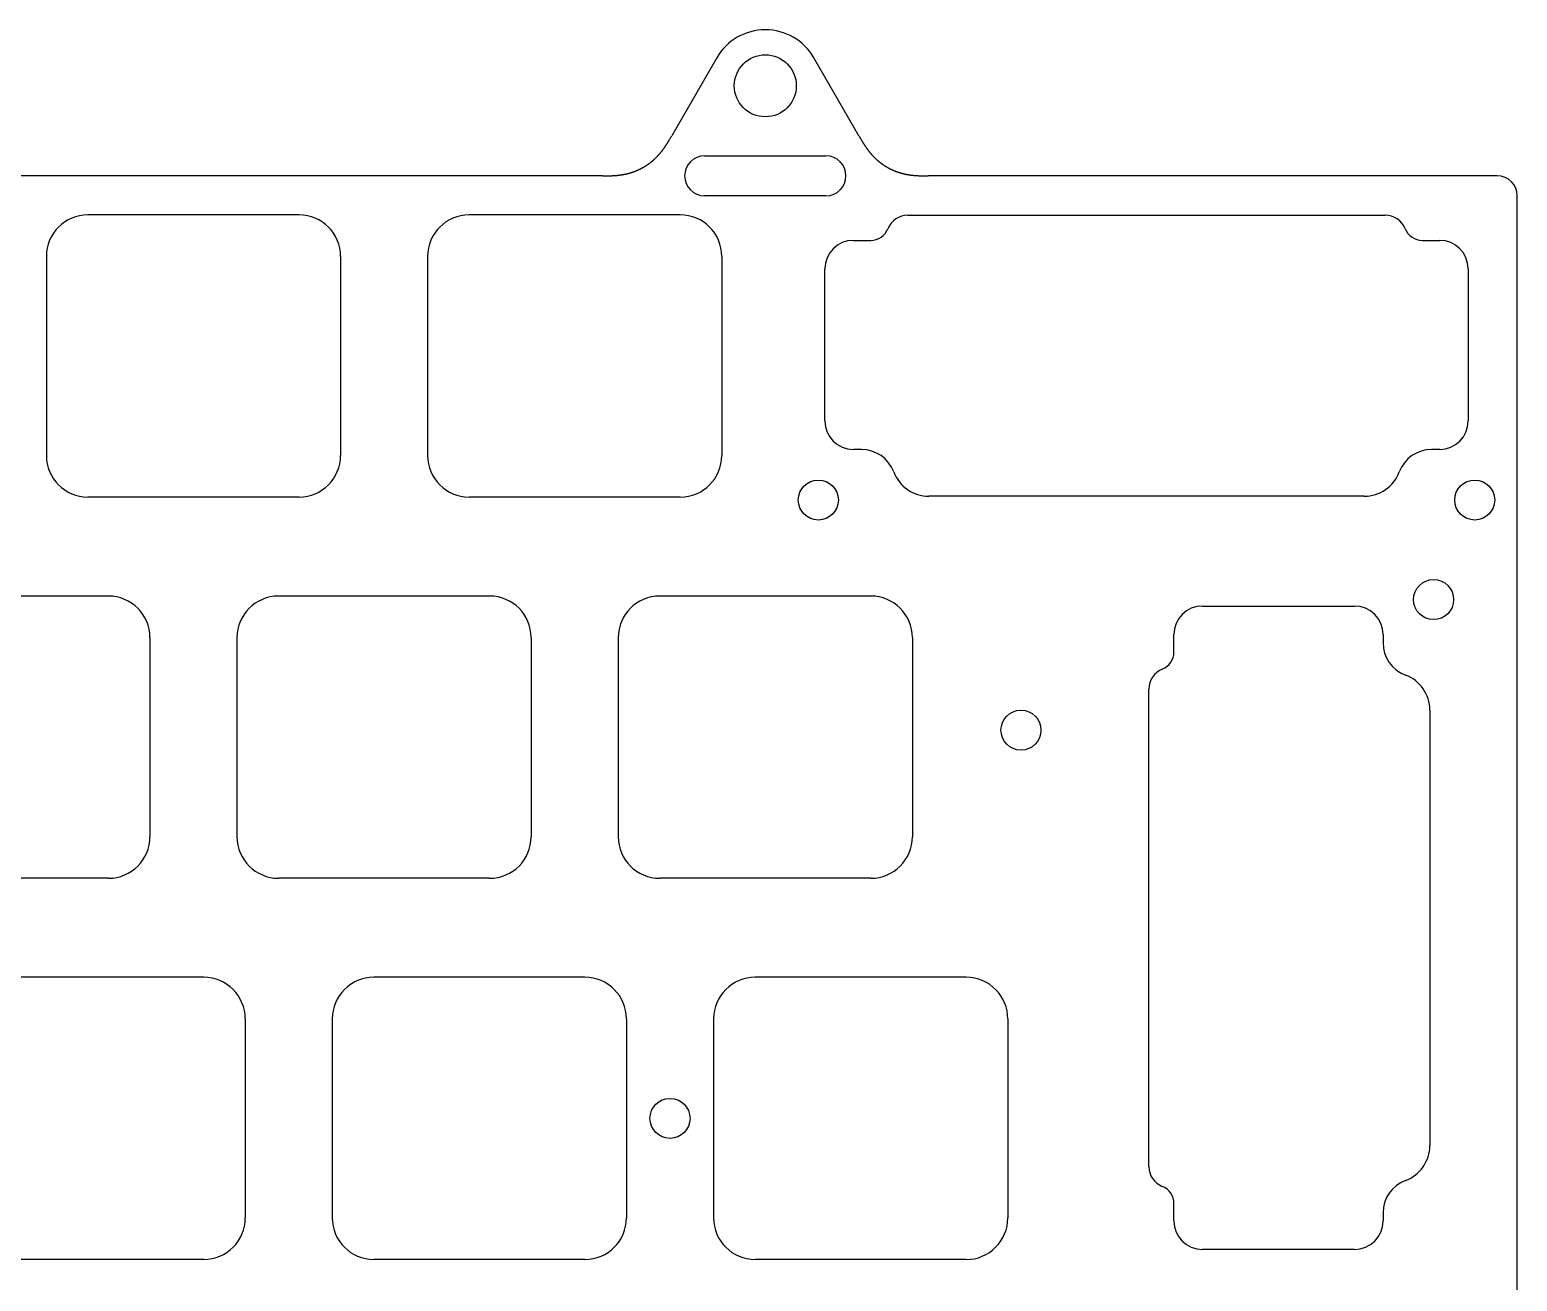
# Model space of a CAD drawing. Header units: millimetres. Extents: x -9 to 276, y -92 to 16.
# Drawn here: x 201.4 to 275.7, y -46.2 to 16.3 of the extents above; entities that cross this region are included whole.
import ezdxf

# ---------------------------------------------------------------- set-up
doc = ezdxf.new("R2010")
doc.units = ezdxf.units.MM
doc.layers.add('Edge.Cuts', color=53, linetype='CONTINUOUS', true_color=0xc8a339)

msp = doc.modelspace()

# ---------------------------------------------------------------- linework, layer by layer
at = {"layer": 'Edge.Cuts', "linetype": 'CONTINUOUS'}
for p, q in [((235.700129, 14.9), (233.448462, 11)), ((242.801537, 11), (240.549871, 14.9)), ((233.077594, 10.401541), (233.088331, 10.416891)), ((233.088331, 10.416891), (233.099103, 10.43243)), ((233.099103, 10.43243), (233.109918, 10.448169)), ((233.109918, 10.448169), (233.120779, 10.464116)), ((233.120779, 10.464116), (233.131694, 10.480284)), ((233.131694, 10.480284), (233.142671, 10.496683)), ((233.142671, 10.496683), (233.153715, 10.513327)), ((233.153715, 10.513327), (233.164838, 10.530232)), ((233.164838, 10.530232), (233.176048, 10.547414)), ((233.176048, 10.547414), (233.187357, 10.564892)), ((233.187357, 10.564892), (233.198777, 10.582688)), ((233.198777, 10.582688), (233.210323, 10.600826)), ((233.210323, 10.600826), (233.222011, 10.619335)), ((233.222011, 10.619335), (233.233861, 10.638248)), ((233.233861, 10.638248), (233.245896, 10.657604)), ((233.245896, 10.657604), (233.258142, 10.67745)), ((233.258142, 10.67745), (233.270632, 10.697841)), ((233.270632, 10.697841), (233.283406, 10.718846)), ((233.283406, 10.718846), (233.296514, 10.74055)), ((233.296514, 10.74055), (233.310019, 10.763064)), ((233.310019, 10.763064), (233.324006, 10.786532)), ((233.324006, 10.786532), (233.338586, 10.811149)), ((233.338586, 10.811149), (233.353924, 10.837196)), ((233.353924, 10.837196), (233.370266, 10.865098)), ((233.370266, 10.865098), (233.388018, 10.89556)), ((233.388018, 10.89556), (233.407962, 10.929928)), ((233.407962, 10.929928), (233.432009, 10.971507)), ((233.432009, 10.971507), (233.448462, 11)), ((242.801537, 11), (242.823643, 10.961725)), ((242.823643, 10.961725), (242.845962, 10.923156)), ((242.845962, 10.923156), (242.857212, 10.903769)), ((242.857212, 10.903769), (242.868527, 10.884317)), ((242.868527, 10.884317), (242.879911, 10.864802)), ((242.879911, 10.864802), (242.891369, 10.845228)), ((242.891369, 10.845228), (242.902904, 10.825597)), ((242.902904, 10.825597), (242.91452, 10.805913)), ((242.91452, 10.805913), (242.926221, 10.786177)), ((242.926221, 10.786177), (242.938012, 10.766393)), ((242.938012, 10.766393), (242.949895, 10.746563)), ((242.949895, 10.746563), (242.961876, 10.726691)), ((242.961876, 10.726691), (242.973958, 10.706778)), ((242.973958, 10.706778), (242.986144, 10.686828)), ((242.986144, 10.686828), (242.998439, 10.666844)), ((242.998439, 10.666844), (243.004629, 10.656839)), ((243.004629, 10.656839), (243.010848, 10.646828)), ((243.010848, 10.646828), (243.017096, 10.636808)), ((243.017096, 10.636808), (243.023373, 10.626782)), ((243.023373, 10.626782), (243.029681, 10.61675)), ((243.029681, 10.61675), (243.036019, 10.606711)), ((243.036019, 10.606711), (243.042389, 10.596666)), ((243.042389, 10.596666), (243.04879, 10.586616)), ((243.04879, 10.586616), (243.055223, 10.576561)), ((243.055223, 10.576561), (243.061689, 10.566501)), ((243.061689, 10.566501), (243.068189, 10.556436)), ((243.068189, 10.556436), (243.074722, 10.546367)), ((243.074722, 10.546367), (243.081289, 10.536295)), ((243.081289, 10.536295), (243.087891, 10.526219)), ((243.087891, 10.526219), (243.094528, 10.51614)), ((243.094528, 10.51614), (243.1012, 10.506058)), ((243.1012, 10.506058), (243.107909, 10.495974)), ((243.107909, 10.495974), (243.114654, 10.485888)), ((243.114654, 10.485888), (243.121437, 10.4758)), ((243.121437, 10.4758), (243.128257, 10.465711)), ((243.128257, 10.465711), (243.135115, 10.45562)), ((243.135115, 10.45562), (243.142012, 10.445529)), ((243.142012, 10.445529), (243.148948, 10.435438)), ((243.148948, 10.435438), (243.155924, 10.425347)), ((243.155924, 10.425347), (243.16294, 10.415256)), ((243.16294, 10.415256), (243.169996, 10.405166)), ((232.381676, 9.662476), (232.387888, 9.667278)), ((232.387888, 9.667278), (232.394088, 9.672096)), ((232.394088, 9.672096), (232.400276, 9.676931)), ((232.400276, 9.676931), (232.406453, 9.681782)), ((232.406453, 9.681782), (232.412619, 9.68665)), ((232.412619, 9.68665), (232.418774, 9.691534)), ((232.418774, 9.691534), (232.424916, 9.696434)), ((232.424916, 9.696434), (232.431048, 9.701351)), ((232.431048, 9.701351), (232.437168, 9.706285)), ((232.437168, 9.706285), (232.443276, 9.711235)), ((232.443276, 9.711235), (232.449373, 9.716201)), ((232.449373, 9.716201), (232.455459, 9.721184)), ((232.455459, 9.721184), (232.461533, 9.726183)), ((232.461533, 9.726183), (232.467595, 9.731198)), ((232.467595, 9.731198), (232.473645, 9.73623)), ((232.473645, 9.73623), (232.479684, 9.741278)), ((232.479684, 9.741278), (232.485712, 9.746342)), ((232.485712, 9.746342), (232.491727, 9.751423)), ((232.491727, 9.751423), (232.497731, 9.75652)), ((232.497731, 9.75652), (232.503723, 9.761633)), ((232.503723, 9.761633), (232.509704, 9.766763)), ((232.509704, 9.766763), (232.515672, 9.771909)), ((232.515672, 9.771909), (232.521629, 9.777071)), ((232.521629, 9.777071), (232.527574, 9.782249)), ((232.527574, 9.782249), (232.533507, 9.787443)), ((232.533507, 9.787443), (232.539428, 9.792654)), ((232.539428, 9.792654), (232.545338, 9.797881)), ((232.545338, 9.797881), (232.551235, 9.803124)), ((232.551235, 9.803124), (232.55712, 9.808383)), ((232.55712, 9.808383), (232.562994, 9.813658)), ((232.562994, 9.813658), (232.568855, 9.818949)), ((232.568855, 9.818949), (232.574705, 9.824257)), ((232.574705, 9.824257), (232.580542, 9.82958)), ((232.580542, 9.82958), (232.586367, 9.834919)), ((232.586367, 9.834919), (232.586875, 9.835386)), ((232.586875, 9.835386), (232.598466, 9.846097)), ((232.598466, 9.846097), (232.610011, 9.856873)), ((232.610011, 9.856873), (232.621511, 9.867716)), ((232.621511, 9.867716), (232.632966, 9.878626)), ((232.632966, 9.878626), (232.644377, 9.889605)), ((232.644377, 9.889605), (232.655745, 9.900653)), ((232.655745, 9.900653), (232.667071, 9.911771)), ((232.667071, 9.911771), (232.678355, 9.92296)), ((232.678355, 9.92296), (232.689599, 9.934222)), ((232.689599, 9.934222), (232.700804, 9.945556)), ((232.700804, 9.945556), (232.71197, 9.956965)), ((232.71197, 9.956965), (232.723098, 9.968449)), ((232.723098, 9.968449), (232.734189, 9.98001)), ((232.734189, 9.98001), (232.745245, 9.991649)), ((232.745245, 9.991649), (232.756266, 10.003367)), ((232.756266, 10.003367), (232.767253, 10.015166)), ((232.767253, 10.015166), (232.778208, 10.027046)), ((232.778208, 10.027046), (232.789131, 10.03901)), ((232.789131, 10.03901), (232.800024, 10.051058)), ((232.800024, 10.051058), (232.810888, 10.063193)), ((232.810888, 10.063193), (232.821723, 10.075416)), ((232.821723, 10.075416), (232.832532, 10.087729)), ((232.832532, 10.087729), (232.843315, 10.100134)), ((232.843315, 10.100134), (232.854074, 10.112632)), ((232.854074, 10.112632), (232.864811, 10.125226)), ((232.864811, 10.125226), (232.875526, 10.137918)), ((232.875526, 10.137918), (232.886221, 10.15071)), ((232.886221, 10.15071), (232.896898, 10.163604)), ((232.896898, 10.163604), (232.907559, 10.176603)), ((232.907559, 10.176603), (232.918204, 10.189709)), ((232.918204, 10.189709), (232.928837, 10.202926)), ((232.928837, 10.202926), (232.939458, 10.216255)), ((232.939458, 10.216255), (232.95007, 10.229701)), ((232.95007, 10.229701), (232.960675, 10.243266)), ((232.960675, 10.243266), (232.971275, 10.256954)), ((232.971275, 10.256954), (232.981872, 10.270768)), ((232.981872, 10.270768), (232.99247, 10.284713)), ((232.99247, 10.284713), (233.003069, 10.298793)), ((233.003069, 10.298793), (233.013674, 10.313011)), ((233.013674, 10.313011), (233.024287, 10.327374)), ((233.024287, 10.327374), (233.034912, 10.341886)), ((233.034912, 10.341886), (233.045551, 10.356552)), ((233.045551, 10.356552), (233.056208, 10.371379)), ((233.056208, 10.371379), (233.066888, 10.386373)), ((233.066888, 10.386373), (233.077594, 10.401541)), ((235.093762, 10), (241.156237, 10)), ((243.169996, 10.405166), (243.177094, 10.395077)), ((243.177094, 10.395077), (243.184233, 10.384989)), ((243.184233, 10.384989), (243.191414, 10.374903)), ((243.191414, 10.374903), (243.198638, 10.36482)), ((243.198638, 10.36482), (243.205905, 10.354738)), ((243.205905, 10.354738), (243.213215, 10.34466)), ((243.213215, 10.34466), (243.22057, 10.334585)), ((243.22057, 10.334585), (243.227969, 10.324513)), ((243.227969, 10.324513), (243.235413, 10.314445)), ((243.235413, 10.314445), (243.242902, 10.304381)), ((243.242902, 10.304381), (243.250438, 10.294322)), ((243.250438, 10.294322), (243.25802, 10.284267)), ((243.25802, 10.284267), (243.26565, 10.274218)), ((243.26565, 10.274218), (243.273327, 10.264175)), ((243.273327, 10.264175), (243.281052, 10.254137)), ((243.281052, 10.254137), (243.288825, 10.244105)), ((243.288825, 10.244105), (243.296648, 10.234081)), ((243.296648, 10.234081), (243.30452, 10.224063)), ((243.30452, 10.224063), (243.312442, 10.214052)), ((243.312442, 10.214052), (243.320414, 10.204049)), ((243.320414, 10.204049), (243.328438, 10.194055)), ((243.328438, 10.194055), (243.336513, 10.184068)), ((243.336513, 10.184068), (243.34464, 10.17409)), ((243.34464, 10.17409), (243.352819, 10.164121)), ((243.352819, 10.164121), (243.361052, 10.154162)), ((243.361052, 10.154162), (243.369338, 10.144212)), ((243.369338, 10.144212), (243.377678, 10.134273)), ((243.377678, 10.134273), (243.386072, 10.124344)), ((243.386072, 10.124344), (243.394522, 10.114425)), ((243.394522, 10.114425), (243.403026, 10.104518)), ((243.403026, 10.104518), (243.411587, 10.094622)), ((243.411587, 10.094622), (243.420205, 10.084738)), ((243.420205, 10.084738), (243.428879, 10.074866)), ((243.428879, 10.074866), (243.437611, 10.065007)), ((243.437611, 10.065007), (243.4464, 10.055161)), ((243.4464, 10.055161), (243.455248, 10.045327)), ((243.455248, 10.045327), (243.464155, 10.035508)), ((243.464155, 10.035508), (243.473122, 10.025702)), ((243.473122, 10.025702), (243.482148, 10.01591)), ((243.482148, 10.01591), (243.491235, 10.006133)), ((243.491235, 10.006133), (243.500383, 9.996371)), ((243.500383, 9.996371), (243.509592, 9.986624)), ((243.509592, 9.986624), (243.518863, 9.976893)), ((243.518863, 9.976893), (243.528196, 9.967178)), ((243.528196, 9.967178), (243.537593, 9.957479)), ((243.537593, 9.957479), (243.547052, 9.947796)), ((243.547052, 9.947796), (243.556576, 9.938131)), ((243.556576, 9.938131), (243.566164, 9.928483)), ((243.566164, 9.928483), (243.575817, 9.918853)), ((243.575817, 9.918853), (243.585535, 9.909241)), ((243.585535, 9.909241), (243.595319, 9.899647)), ((243.595319, 9.899647), (243.605169, 9.890072)), ((243.605169, 9.890072), (243.615087, 9.880516)), ((243.615087, 9.880516), (243.625071, 9.87098)), ((243.625071, 9.87098), (243.635124, 9.861463)), ((243.635124, 9.861463), (243.645245, 9.851966)), ((243.645245, 9.851966), (243.655434, 9.84249)), ((243.655434, 9.84249), (243.665693, 9.833035)), ((243.665693, 9.833035), (243.676022, 9.823601)), ((243.676022, 9.823601), (243.686421, 9.814188)), ((243.686421, 9.814188), (243.696891, 9.804797)), ((243.696891, 9.804797), (243.707433, 9.795429)), ((243.707433, 9.795429), (243.718046, 9.786083)), ((243.718046, 9.786083), (243.728731, 9.77676)), ((243.728731, 9.77676), (243.73949, 9.76746)), ((243.73949, 9.76746), (243.750321, 9.758183)), ((243.750321, 9.758183), (243.761226, 9.748931)), ((243.761226, 9.748931), (243.772206, 9.739703)), ((243.772206, 9.739703), (243.778256, 9.734655)), ((243.778256, 9.734655), (243.784318, 9.729623)), ((243.784318, 9.729623), (243.790391, 9.724608)), ((243.790391, 9.724608), (243.796476, 9.71961)), ((243.796476, 9.71961), (243.802572, 9.714627)), ((243.802572, 9.714627), (243.808679, 9.709662)), ((243.808679, 9.709662), (243.814798, 9.704712)), ((243.814798, 9.704712), (243.820929, 9.69978)), ((243.820929, 9.69978), (243.827071, 9.694863)), ((243.827071, 9.694863), (243.833224, 9.689964)), ((243.833224, 9.689964), (243.839388, 9.68508)), ((243.839388, 9.68508), (243.845564, 9.680214)), ((243.845564, 9.680214), (243.851751, 9.675364)), ((243.851751, 9.675364), (243.857949, 9.67053)), ((243.857949, 9.67053), (243.864159, 9.665713)), ((243.864159, 9.665713), (243.87038, 9.660913)), ((229.984361, 9), (141.490638, 9)), ((229.984361, 9), (230.028561, 9.000006)), ((230.028561, 9.000006), (230.073122, 9.000051)), ((230.073122, 9.000051), (230.095537, 9.0001)), ((230.095537, 9.0001), (230.118041, 9.000173)), ((230.118041, 9.000173), (230.140633, 9.000275)), ((230.140633, 9.000275), (230.163313, 9.000411)), ((230.163313, 9.000411), (230.186082, 9.000585)), ((230.186082, 9.000585), (230.208937, 9.000803)), ((230.208937, 9.000803), (230.231879, 9.001069)), ((230.231879, 9.001069), (230.254908, 9.001387)), ((230.254908, 9.001387), (230.278023, 9.001764)), ((230.278023, 9.001764), (230.301223, 9.002203)), ((230.301223, 9.002203), (230.324509, 9.00271)), ((230.324509, 9.00271), (230.347879, 9.003289)), ((230.347879, 9.003289), (230.371334, 9.003945)), ((230.371334, 9.003945), (230.383093, 9.004303)), ((230.383093, 9.004303), (230.394873, 9.004683)), ((230.394873, 9.004683), (230.406673, 9.005084)), ((230.406673, 9.005084), (230.418495, 9.005507)), ((230.418495, 9.005507), (230.430337, 9.005953)), ((230.430337, 9.005953), (230.4422, 9.006423)), ((230.4422, 9.006423), (230.454084, 9.006917)), ((230.454084, 9.006917), (230.465988, 9.007436)), ((230.465988, 9.007436), (230.477913, 9.00798)), ((230.477913, 9.00798), (230.489859, 9.008549)), ((230.489859, 9.008549), (230.501824, 9.009146)), ((230.501824, 9.009146), (230.513811, 9.009769)), ((230.513811, 9.009769), (230.525817, 9.01042)), ((230.525817, 9.01042), (230.537844, 9.011099)), ((230.537844, 9.011099), (230.549891, 9.011808)), ((230.549891, 9.011808), (230.561959, 9.012545)), ((230.561959, 9.012545), (230.574046, 9.013313)), ((230.574046, 9.013313), (230.586154, 9.014112)), ((230.586154, 9.014112), (230.598282, 9.014942)), ((230.598282, 9.014942), (230.610429, 9.015804)), ((230.610429, 9.015804), (230.622597, 9.016698)), ((230.622597, 9.016698), (230.634784, 9.017625)), ((230.634784, 9.017625), (230.646992, 9.018586)), ((230.646992, 9.018586), (230.659219, 9.019582)), ((230.659219, 9.019582), (230.671465, 9.020612)), ((230.671465, 9.020612), (230.683732, 9.021678)), ((230.683732, 9.021678), (230.696018, 9.02278)), ((230.696018, 9.02278), (230.708324, 9.023919)), ((230.708324, 9.023919), (230.720649, 9.025095)), ((230.720649, 9.025095), (230.732994, 9.026309)), ((230.732994, 9.026309), (230.745358, 9.027562)), ((230.745358, 9.027562), (230.757741, 9.028854)), ((230.757741, 9.028854), (230.770144, 9.030185)), ((230.770144, 9.030185), (230.782566, 9.031557)), ((230.782566, 9.031557), (230.795007, 9.03297)), ((230.795007, 9.03297), (230.807467, 9.034424)), ((230.807467, 9.034424), (230.819947, 9.035921)), ((230.819947, 9.035921), (230.832445, 9.03746)), ((230.832445, 9.03746), (230.844963, 9.039043)), ((230.844963, 9.039043), (230.857499, 9.040669)), ((230.857499, 9.040669), (230.870055, 9.042341)), ((230.870055, 9.042341), (230.882629, 9.044057)), ((230.882629, 9.044057), (230.895222, 9.045819)), ((230.895222, 9.045819), (230.907834, 9.047627)), ((230.907834, 9.047627), (230.920464, 9.049483)), ((230.920464, 9.049483), (230.933113, 9.051386)), ((230.933113, 9.051386), (230.94578, 9.053337)), ((230.94578, 9.053337), (230.958467, 9.055337)), ((230.958467, 9.055337), (230.971171, 9.057386)), ((230.971171, 9.057386), (230.983894, 9.059485)), ((230.983894, 9.059485), (230.996636, 9.061635)), ((230.996636, 9.061635), (231.009395, 9.063836)), ((231.009395, 9.063836), (231.022173, 9.066089)), ((231.022173, 9.066089), (231.034969, 9.068394)), ((231.034969, 9.068394), (231.047784, 9.070753)), ((231.047784, 9.070753), (231.060616, 9.073164)), ((231.060616, 9.073164), (231.073466, 9.07563)), ((231.073466, 9.07563), (231.086335, 9.078151)), ((231.086335, 9.078151), (231.099221, 9.080728)), ((231.099221, 9.080728), (231.112126, 9.08336)), ((231.112126, 9.08336), (231.125048, 9.086049)), ((231.125048, 9.086049), (231.137988, 9.088795)), ((231.137988, 9.088795), (231.150945, 9.091598)), ((231.150945, 9.091598), (231.163921, 9.094461)), ((231.163921, 9.094461), (231.176914, 9.097382)), ((231.176914, 9.097382), (231.189924, 9.100363)), ((231.189924, 9.100363), (231.202952, 9.103404)), ((231.202952, 9.103404), (231.215998, 9.106506)), ((231.215998, 9.106506), (231.229061, 9.109669)), ((231.229061, 9.109669), (231.242141, 9.112894)), ((231.242141, 9.112894), (231.255239, 9.116182)), ((231.255239, 9.116182), (231.268354, 9.119534)), ((231.268354, 9.119534), (231.281486, 9.122949)), ((231.281486, 9.122949), (231.294635, 9.126428)), ((231.294635, 9.126428), (231.307802, 9.129973)), ((231.307802, 9.129973), (231.320985, 9.133583)), ((231.320985, 9.133583), (231.334186, 9.137259)), ((231.334186, 9.137259), (231.347403, 9.141002)), ((231.347403, 9.141002), (231.360637, 9.144813)), ((231.360637, 9.144813), (231.373889, 9.148692)), ((231.373889, 9.148692), (231.387157, 9.152639)), ((231.387157, 9.152639), (231.400441, 9.156656)), ((231.400441, 9.156656), (231.413743, 9.160742)), ((231.413743, 9.160742), (231.427061, 9.164899)), ((231.427061, 9.164899), (231.440396, 9.169127)), ((231.440396, 9.169127), (231.453747, 9.173427)), ((231.453747, 9.173427), (231.467114, 9.177799)), ((231.467114, 9.177799), (231.480498, 9.182244)), ((231.480498, 9.182244), (231.493899, 9.186762)), ((231.493899, 9.186762), (231.507316, 9.191354)), ((231.507316, 9.191354), (231.520749, 9.196021)), ((231.520749, 9.196021), (231.534198, 9.200763)), ((231.534198, 9.200763), (231.547663, 9.205581)), ((231.547663, 9.205581), (231.561145, 9.210476)), ((231.561145, 9.210476), (231.568542, 9.213192)), ((231.568542, 9.213192), (231.57593, 9.215925)), ((231.57593, 9.215925), (231.58331, 9.218677)), ((231.58331, 9.218677), (231.590681, 9.221447)), ((231.590681, 9.221447), (231.598044, 9.224236)), ((231.598044, 9.224236), (231.605398, 9.227042)), ((231.605398, 9.227042), (231.612744, 9.229867)), ((231.612744, 9.229867), (231.620081, 9.232709)), ((231.620081, 9.232709), (231.62741, 9.23557)), ((231.62741, 9.23557), (231.63473, 9.238449)), ((231.63473, 9.238449), (231.642041, 9.241346)), ((231.642041, 9.241346), (231.649343, 9.244261)), ((231.649343, 9.244261), (231.656637, 9.247194)), ((231.656637, 9.247194), (231.663922, 9.250146)), ((231.663922, 9.250146), (231.671199, 9.253115)), ((231.671199, 9.253115), (231.678466, 9.256102)), ((231.678466, 9.256102), (231.685725, 9.259107)), ((231.685725, 9.259107), (231.692975, 9.26213)), ((231.692975, 9.26213), (231.700216, 9.265172)), ((231.700216, 9.265172), (231.707448, 9.268231)), ((231.707448, 9.268231), (231.714671, 9.271308)), ((231.714671, 9.271308), (231.721886, 9.274403)), ((231.721886, 9.274403), (231.729091, 9.277516)), ((231.729091, 9.277516), (231.736288, 9.280647)), ((231.736288, 9.280647), (231.743475, 9.283795)), ((231.743475, 9.283795), (231.750654, 9.286962)), ((231.750654, 9.286962), (231.757823, 9.290147)), ((231.757823, 9.290147), (231.764983, 9.293349)), ((231.764983, 9.293349), (231.772134, 9.296569)), ((231.772134, 9.296569), (231.779277, 9.299807)), ((231.779277, 9.299807), (231.786409, 9.303063)), ((231.786409, 9.303063), (231.793533, 9.306337)), ((231.793533, 9.306337), (231.800648, 9.309628)), ((231.800648, 9.309628), (231.807753, 9.312937)), ((231.807753, 9.312937), (231.814849, 9.316264)), ((231.814849, 9.316264), (231.821936, 9.319609)), ((231.821936, 9.319609), (231.829014, 9.322971)), ((231.829014, 9.322971), (231.836082, 9.326351)), ((231.836082, 9.326351), (231.843141, 9.329749)), ((231.843141, 9.329749), (231.85019, 9.333165)), ((231.85019, 9.333165), (231.85723, 9.336598)), ((231.85723, 9.336598), (231.864261, 9.340049)), ((231.864261, 9.340049), (231.871282, 9.343517)), ((231.871282, 9.343517), (231.878294, 9.347003)), ((231.878294, 9.347003), (231.885296, 9.350507)), ((231.885296, 9.350507), (231.892289, 9.354029)), ((231.892289, 9.354029), (231.899272, 9.357567)), ((231.899272, 9.357567), (231.906246, 9.361124)), ((231.906246, 9.361124), (231.91321, 9.364698)), ((231.91321, 9.364698), (231.920165, 9.36829)), ((231.920165, 9.36829), (231.92711, 9.371899)), ((231.92711, 9.371899), (231.934045, 9.375526)), ((231.934045, 9.375526), (231.940971, 9.37917)), ((231.940971, 9.37917), (231.947886, 9.382831)), ((231.947886, 9.382831), (231.954793, 9.386511)), ((231.954793, 9.386511), (231.961689, 9.390207)), ((231.961689, 9.390207), (231.968576, 9.393921)), ((231.968576, 9.393921), (231.975452, 9.397653)), ((231.975452, 9.397653), (231.982319, 9.401402)), ((231.982319, 9.401402), (231.989176, 9.405168)), ((231.989176, 9.405168), (231.996024, 9.408952)), ((231.996024, 9.408952), (232.002861, 9.412753)), ((232.002861, 9.412753), (232.009689, 9.416572)), ((232.009689, 9.416572), (232.016506, 9.420407)), ((232.016506, 9.420407), (232.023314, 9.424261)), ((232.023314, 9.424261), (232.030111, 9.428131)), ((232.030111, 9.428131), (232.036899, 9.432019)), ((232.036899, 9.432019), (232.043676, 9.435924)), ((232.043676, 9.435924), (232.050443, 9.439846)), ((232.050443, 9.439846), (232.057201, 9.443786)), ((232.057201, 9.443786), (232.063948, 9.447743)), ((232.063948, 9.447743), (232.070685, 9.451717)), ((232.070685, 9.451717), (232.077412, 9.455709)), ((232.077412, 9.455709), (232.084129, 9.459717)), ((232.084129, 9.459717), (232.090835, 9.463743)), ((232.090835, 9.463743), (232.097532, 9.467786)), ((232.097532, 9.467786), (232.104217, 9.471846)), ((232.104217, 9.471846), (232.110893, 9.475924)), ((232.110893, 9.475924), (232.117559, 9.480018)), ((232.117559, 9.480018), (232.124214, 9.48413)), ((232.124214, 9.48413), (232.130859, 9.488258)), ((232.130859, 9.488258), (232.137493, 9.492404)), ((232.137493, 9.492404), (232.144117, 9.496567)), ((232.144117, 9.496567), (232.150731, 9.500747)), ((232.150731, 9.500747), (232.157334, 9.504944)), ((232.157334, 9.504944), (232.163926, 9.509158)), ((232.163926, 9.509158), (232.170508, 9.513389)), ((232.170508, 9.513389), (232.17708, 9.517637)), ((232.17708, 9.517637), (232.183641, 9.521903)), ((232.183641, 9.521903), (232.190192, 9.526185)), ((232.190192, 9.526185), (232.196732, 9.530484)), ((232.196732, 9.530484), (232.203261, 9.5348)), ((232.203261, 9.5348), (232.20978, 9.539133)), ((232.20978, 9.539133), (232.216288, 9.543483)), ((232.216288, 9.543483), (232.222785, 9.54785)), ((232.222785, 9.54785), (232.229272, 9.552233)), ((232.229272, 9.552233), (232.235747, 9.556634)), ((232.235747, 9.556634), (232.242213, 9.561051)), ((232.242213, 9.561051), (232.248667, 9.565486)), ((232.248667, 9.565486), (232.255111, 9.569937)), ((232.255111, 9.569937), (232.261543, 9.574405)), ((232.261543, 9.574405), (232.267965, 9.57889)), ((232.267965, 9.57889), (232.274376, 9.583391)), ((232.274376, 9.583391), (232.280776, 9.58791)), ((232.280776, 9.58791), (232.287165, 9.592445)), ((232.287165, 9.592445), (232.293544, 9.596997)), ((232.293544, 9.596997), (232.299911, 9.601566)), ((232.299911, 9.601566), (232.306267, 9.606151)), ((232.306267, 9.606151), (232.312612, 9.610753)), ((232.312612, 9.610753), (232.318947, 9.615372)), ((232.318947, 9.615372), (232.32527, 9.620008)), ((232.32527, 9.620008), (232.331582, 9.62466)), ((232.331582, 9.62466), (232.337883, 9.629329)), ((232.337883, 9.629329), (232.344173, 9.634014)), ((232.344173, 9.634014), (232.350451, 9.638717)), ((232.350451, 9.638717), (232.356719, 9.643435)), ((232.356719, 9.643435), (232.362975, 9.648171)), ((232.362975, 9.648171), (232.36922, 9.652923)), ((232.36922, 9.652923), (232.375454, 9.657691)), ((232.375454, 9.657691), (232.381676, 9.662476)), ((243.87038, 9.660913), (243.876612, 9.656129)), ((243.876612, 9.656129), (243.882855, 9.651362)), ((243.882855, 9.651362), (243.889109, 9.646612)), ((243.889109, 9.646612), (243.895375, 9.641878)), ((243.895375, 9.641878), (243.901651, 9.637161)), ((243.901651, 9.637161), (243.907939, 9.632461)), ((243.907939, 9.632461), (243.914237, 9.627777)), ((243.914237, 9.627777), (243.920547, 9.62311)), ((243.920547, 9.62311), (243.926868, 9.61846)), ((243.926868, 9.61846), (243.933199, 9.613827)), ((243.933199, 9.613827), (243.939542, 9.60921)), ((243.939542, 9.60921), (243.945895, 9.604611)), ((243.945895, 9.604611), (243.95226, 9.600028)), ((243.95226, 9.600028), (243.958635, 9.595461)), ((243.958635, 9.595461), (243.965021, 9.590912)), ((243.965021, 9.590912), (243.971418, 9.586379)), ((243.971418, 9.586379), (243.977826, 9.581864)), ((243.977826, 9.581864), (243.984244, 9.577365)), ((243.984244, 9.577365), (243.990673, 9.572883)), ((243.990673, 9.572883), (243.997113, 9.568418)), ((243.997113, 9.568418), (244.003564, 9.56397)), ((244.003564, 9.56397), (244.010025, 9.559539)), ((244.010025, 9.559539), (244.016497, 9.555124)), ((244.016497, 9.555124), (244.02298, 9.550727)), ((244.02298, 9.550727), (244.029473, 9.546347)), ((244.029473, 9.546347), (244.035977, 9.541983)), ((244.035977, 9.541983), (244.042492, 9.537637)), ((244.042492, 9.537637), (244.049017, 9.533308)), ((244.049017, 9.533308), (244.055552, 9.528995)), ((244.055552, 9.528995), (244.062098, 9.5247)), ((244.062098, 9.5247), (244.068655, 9.520422)), ((244.068655, 9.520422), (244.075222, 9.516161)), ((244.075222, 9.516161), (244.081799, 9.511917)), ((244.081799, 9.511917), (244.088387, 9.50769)), ((244.088387, 9.50769), (244.094985, 9.50348)), ((244.094985, 9.50348), (244.101593, 9.499287)), ((244.101593, 9.499287), (244.108212, 9.495111)), ((244.108212, 9.495111), (244.114841, 9.490953)), ((244.114841, 9.490953), (244.12148, 9.486812)), ((244.12148, 9.486812), (244.12813, 9.482687)), ((244.12813, 9.482687), (244.13479, 9.47858)), ((244.13479, 9.47858), (244.14146, 9.474491)), ((244.14146, 9.474491), (244.14814, 9.470418)), ((244.14814, 9.470418), (244.15483, 9.466363)), ((244.15483, 9.466363), (244.161531, 9.462325)), ((244.161531, 9.462325), (244.168241, 9.458304)), ((244.168241, 9.458304), (244.174962, 9.454301)), ((244.174962, 9.454301), (244.181693, 9.450314)), ((244.181693, 9.450314), (244.188433, 9.446346)), ((244.188433, 9.446346), (244.195184, 9.442394)), ((244.195184, 9.442394), (244.201945, 9.43846)), ((244.201945, 9.43846), (244.208716, 9.434543)), ((244.208716, 9.434543), (244.215496, 9.430643)), ((244.215496, 9.430643), (244.222287, 9.426761)), ((244.222287, 9.426761), (244.229087, 9.422896)), ((244.229087, 9.422896), (244.235898, 9.419049)), ((244.235898, 9.419049), (244.242718, 9.415219)), ((244.242718, 9.415219), (244.249548, 9.411406)), ((244.249548, 9.411406), (244.256387, 9.407611)), ((244.256387, 9.407611), (244.263237, 9.403834)), ((244.263237, 9.403834), (244.270096, 9.400073)), ((244.270096, 9.400073), (244.276965, 9.396331)), ((244.276965, 9.396331), (244.283844, 9.392606)), ((244.283844, 9.392606), (244.290732, 9.388898)), ((244.290732, 9.388898), (244.29763, 9.385208)), ((244.29763, 9.385208), (244.304538, 9.381535)), ((244.304538, 9.381535), (244.311455, 9.37788)), ((244.311455, 9.37788), (244.318382, 9.374242)), ((244.318382, 9.374242), (244.325318, 9.370622)), ((244.325318, 9.370622), (244.332264, 9.36702)), ((244.332264, 9.36702), (244.339219, 9.363435)), ((244.339219, 9.363435), (244.346184, 9.359868)), ((244.346184, 9.359868), (244.353158, 9.356319)), ((244.353158, 9.356319), (244.360142, 9.352787)), ((244.360142, 9.352787), (244.367135, 9.349273)), ((244.367135, 9.349273), (244.374137, 9.345776)), ((244.374137, 9.345776), (244.381149, 9.342297)), ((244.381149, 9.342297), (244.38817, 9.338836)), ((244.38817, 9.338836), (244.395201, 9.335392)), ((244.395201, 9.335392), (244.402241, 9.331967)), ((244.402241, 9.331967), (244.40929, 9.328559)), ((244.40929, 9.328559), (244.416348, 9.325169)), ((244.416348, 9.325169), (244.423415, 9.321796)), ((244.423415, 9.321796), (244.430492, 9.318441)), ((244.430492, 9.318441), (244.437578, 9.315104)), ((244.437578, 9.315104), (244.444673, 9.311785)), ((244.444673, 9.311785), (244.451777, 9.308484)), ((244.451777, 9.308484), (244.45889, 9.305201)), ((244.45889, 9.305201), (244.466012, 9.301935)), ((244.466012, 9.301935), (244.473144, 9.298687)), ((244.473144, 9.298687), (244.480284, 9.295457)), ((244.480284, 9.295457), (244.487433, 9.292245)), ((244.487433, 9.292245), (244.494591, 9.289051)), ((244.494591, 9.289051), (244.501759, 9.285875)), ((244.501759, 9.285875), (244.508935, 9.282717)), ((244.508935, 9.282717), (244.51612, 9.279577)), ((244.51612, 9.279577), (244.523314, 9.276454)), ((244.523314, 9.276454), (244.530516, 9.27335)), ((244.530516, 9.27335), (244.537728, 9.270263)), ((244.537728, 9.270263), (244.544948, 9.267195)), ((244.544948, 9.267195), (244.552177, 9.264145)), ((244.552177, 9.264145), (244.559415, 9.261112)), ((244.559415, 9.261112), (244.566662, 9.258098)), ((244.566662, 9.258098), (244.573917, 9.255101)), ((244.573917, 9.255101), (244.581181, 9.252123)), ((244.581181, 9.252123), (244.588454, 9.249163)), ((244.588454, 9.249163), (244.595735, 9.246221)), ((244.595735, 9.246221), (244.603025, 9.243297)), ((244.603025, 9.243297), (244.610323, 9.240391)), ((244.610323, 9.240391), (244.617631, 9.237503)), ((244.617631, 9.237503), (244.624946, 9.234633)), ((244.624946, 9.234633), (244.63227, 9.231782)), ((244.63227, 9.231782), (244.639603, 9.228948)), ((244.639603, 9.228948), (244.646944, 9.226133)), ((244.646944, 9.226133), (244.654293, 9.223336)), ((244.654293, 9.223336), (244.661651, 9.220557)), ((244.661651, 9.220557), (244.669017, 9.217797)), ((244.669017, 9.217797), (244.676392, 9.215054)), ((244.676392, 9.215054), (244.683775, 9.21233)), ((244.683775, 9.21233), (244.691166, 9.209625)), ((244.691166, 9.209625), (244.698566, 9.206937)), ((244.698566, 9.206937), (244.705974, 9.204268)), ((244.705974, 9.204268), (244.71339, 9.201617)), ((244.71339, 9.201617), (244.720814, 9.198984)), ((244.720814, 9.198984), (244.728247, 9.196369)), ((244.728247, 9.196369), (244.735687, 9.193773)), ((244.735687, 9.193773), (244.743136, 9.191196)), ((244.743136, 9.191196), (244.750593, 9.188636)), ((244.750593, 9.188636), (244.758058, 9.186095)), ((244.758058, 9.186095), (244.765531, 9.183572)), ((244.765531, 9.183572), (244.773013, 9.181068)), ((244.773013, 9.181068), (244.780502, 9.178582)), ((244.780502, 9.178582), (244.787999, 9.176115)), ((244.787999, 9.176115), (244.795504, 9.173666)), ((244.795504, 9.173666), (244.803017, 9.171235)), ((244.803017, 9.171235), (244.810539, 9.168823)), ((244.810539, 9.168823), (244.818068, 9.16643)), ((244.818068, 9.16643), (244.825605, 9.164055)), ((244.825605, 9.164055), (244.82626, 9.163849)), ((244.82626, 9.163849), (244.841331, 9.159166)), ((244.841331, 9.159166), (244.856436, 9.154556)), ((244.856436, 9.154556), (244.871576, 9.150018)), ((244.871576, 9.150018), (244.886753, 9.145553)), ((244.886753, 9.145553), (244.901966, 9.14116)), ((244.901966, 9.14116), (244.917218, 9.136839)), ((244.917218, 9.136839), (244.932509, 9.13259)), ((244.932509, 9.13259), (244.947842, 9.128412)), ((244.947842, 9.128412), (244.963216, 9.124305)), ((244.963216, 9.124305), (244.978635, 9.120269)), ((244.978635, 9.120269), (244.994098, 9.116303)), ((244.994098, 9.116303), (245.009608, 9.112408)), ((245.009608, 9.112408), (245.025166, 9.108583)), ((245.025166, 9.108583), (245.040773, 9.104828)), ((245.040773, 9.104828), (245.056431, 9.101143)), ((245.056431, 9.101143), (245.072143, 9.097527)), ((245.072143, 9.097527), (245.087909, 9.09398)), ((245.087909, 9.09398), (245.103731, 9.090502)), ((245.103731, 9.090502), (245.119612, 9.087093)), ((245.119612, 9.087093), (245.135553, 9.083752)), ((245.135553, 9.083752), (245.151556, 9.08048)), ((245.151556, 9.08048), (245.167624, 9.077276)), ((245.167624, 9.077276), (245.183759, 9.074139)), ((245.183759, 9.074139), (245.199962, 9.071071)), ((245.199962, 9.071071), (245.216237, 9.06807)), ((245.216237, 9.06807), (245.232586, 9.065136)), ((245.232586, 9.065136), (245.249012, 9.06227)), ((245.249012, 9.06227), (245.265517, 9.05947)), ((245.265517, 9.05947), (245.282104, 9.056737)), ((245.282104, 9.056737), (245.298778, 9.054071)), ((245.298778, 9.054071), (245.31554, 9.051471)), ((245.31554, 9.051471), (245.332394, 9.048938)), ((245.332394, 9.048938), (245.349344, 9.04647)), ((245.349344, 9.04647), (245.366394, 9.044069)), ((245.366394, 9.044069), (245.383549, 9.041733)), ((245.383549, 9.041733), (245.400811, 9.039462)), ((245.400811, 9.039462), (245.418186, 9.037257)), ((245.418186, 9.037257), (245.435679, 9.035118)), ((245.435679, 9.035118), (245.453296, 9.033043)), ((245.453296, 9.033043), (245.471041, 9.031033)), ((245.471041, 9.031033), (245.48892, 9.029088)), ((245.48892, 9.029088), (245.506941, 9.027208)), ((245.506941, 9.027208), (245.525111, 9.025391)), ((245.525111, 9.025391), (245.543436, 9.02364)), ((245.543436, 9.02364), (245.561925, 9.021952)), ((245.561925, 9.021952), (245.580586, 9.020328)), ((245.580586, 9.020328), (245.59943, 9.018769)), ((245.59943, 9.018769), (245.618468, 9.017272)), ((245.618468, 9.017272), (245.637709, 9.01584)), ((245.637709, 9.01584), (245.657168, 9.014471)), ((245.657168, 9.014471), (245.676858, 9.013165)), ((245.676858, 9.013165), (245.696795, 9.011922)), ((245.696795, 9.011922), (245.716996, 9.010742)), ((245.716996, 9.010742), (245.737482, 9.009624)), ((245.737482, 9.009624), (245.758272, 9.00857)), ((245.758272, 9.00857), (245.779394, 9.007577)), ((245.779394, 9.007577), (245.800875, 9.006648)), ((245.800875, 9.006648), (245.822749, 9.00578)), ((245.822749, 9.00578), (245.845053, 9.004974)), ((245.845053, 9.004974), (245.867833, 9.00423)), ((245.867833, 9.00423), (245.891143, 9.003547)), ((245.891143, 9.003547), (245.915048, 9.002926)), ((245.915048, 9.002926), (245.939625, 9.002365)), ((245.939625, 9.002365), (245.964976, 9.001866)), ((245.964976, 9.001866), (245.991227, 9.001427)), ((245.991227, 9.001427), (246.018544, 9.001048)), ((246.018544, 9.001048), (246.047153, 9.00073)), ((246.047153, 9.00073), (246.07738, 9.00047)), ((246.07738, 9.00047), (246.109715, 9.000269)), ((246.109715, 9.000269), (246.144972, 9.000126)), ((246.144972, 9.000126), (246.184709, 9.000038)), ((246.184709, 9.000038), (246.232742, 9.000003)), ((246.232742, 9.000003), (246.265638, 9)), ((274.7, 9), (246.265638, 9)), ((241.156237, 8), (235.093762, 8)), ((275.7, -84.2), (275.7, 8)), ((214.825, 7.05), (204.275, 7.05)), ((233.875, 7.05), (223.325, 7.05)), ((202.2, 4.975), (202.2, -4.975)), ((216.9, 4.975), (216.9, -4.975)), ((221.25, 4.975), (221.25, -4.975)), ((235.95, 4.975), (235.95, -4.975)), ((214.825, -7.05), (204.275, -7.05)), ((233.875, -7.05), (223.325, -7.05)), ((205.3, -12), (194.75, -12)), ((224.35, -12), (213.8, -12)), ((243.4, -12), (232.85, -12)), ((207.375, -14.075), (207.375, -24.025)), ((211.725, -14.075), (211.725, -24.025)), ((226.425, -14.075), (226.425, -24.025)), ((230.775, -14.075), (230.775, -24.025)), ((245.475, -14.075), (245.475, -24.025)), ((205.3, -26.1), (194.75, -26.1)), ((224.35, -26.1), (213.8, -26.1)), ((243.4, -26.1), (232.85, -26.1)), ((210.0625, -31.05), (199.5125, -31.05)), ((229.1125, -31.05), (218.5625, -31.05)), ((212.1375, -33.125), (212.1375, -43.075)), ((216.4875, -33.125), (216.4875, -43.075)), ((231.1875, -33.125), (231.1875, -43.075)), ((210.0625, -45.15), (199.5125, -45.15)), ((229.1125, -45.15), (218.5625, -45.15))]:
    msp.add_line(p, q, dxfattribs=at)
at = {"layer": 'Edge.Cuts', "linetype": 'Continuous'}
for p, q in [((245.24718, 7.0276), (269.10242, 7.0276)), ((242.52436, 5.77544), (243.38997, 5.77544)), ((270.95963, 5.77544), (271.82524, 5.77544)), ((241.09936, -3.25044), (241.09936, 4.35044)), ((273.25024, 4.35044), (273.25024, -3.25044)), ((242.9284, -4.67544), (242.52436, -4.67544)), ((271.82524, -4.67544), (271.4212, -4.67544)), ((268.0503, -7.01191), (246.2993, -7.01191)), ((259.96831, -12.49976), (267.56919, -12.49976)), ((258.54331, -14.79037), (258.54331, -13.92476)), ((268.99419, -13.92476), (268.99419, -14.3288)), ((257.29115, -40.50282), (257.29115, -16.64758)), ((271.33066, -17.6997), (271.33066, -39.4507)), ((248.16875, -31.05), (237.618749, -31.05)), ((235.54375, -33.125), (235.54375, -43.075001)), ((250.24375, -33.125), (250.24375, -43.075)), ((258.54331, -43.22564), (258.54331, -42.36003)), ((268.99419, -42.8216), (268.99419, -43.22564)), ((248.16875, -45.15), (237.61875, -45.15)), ((267.56919, -44.65064), (259.96831, -44.65064))]:
    msp.add_line(p, q, dxfattribs=at)
at = {"layer": 'Edge.Cuts'}
for centre, radius in [((238.125, 13.5), 1.55), ((240.775, -7.2), 1), ((273.575, -7.2), 1), ((271.51875, -12.175), 1), ((250.9012, -18.7), 1), ((233.3625, -38.1), 1)]:
    msp.add_circle(centre, radius, dxfattribs=at)
for centre, radius, start, end in [((238.125, 13.5), 2.8, 30.00000134, 149.99999866), ((235.093762, 9), 1, -270, -90), ((241.156237, 9), 1, -90, 90), ((274.699999, 7.999999), 1.000001, 0.0000573, 89.9999427), ((204.275, 4.975), 2.075, 90, 180), ((214.825, 4.975), 2.075, 0, 90), ((223.325, 4.975), 2.075, 90, 180), ((233.875, 4.975), 2.075, 0, 90), ((245.2472, 5.9526), 1.075006, 90.00106597, 157.97610066), ((269.1024, 5.9526), 1.075, 22.02389934, 89.99893403), ((243.38997, 6.70385), 0.928411, 270, 337.97729805), ((270.9596, 6.7039), 0.92846, 202.02625676, 270.00185132), ((242.52436, 4.35044), 1.425, 90, 180), ((271.82524, 4.35044), 1.425, 0, 90), ((242.52436, -3.25044), 1.425, 180, 270), ((271.8252, -3.2504), 1.42504, 270.00160826, 359.99839174), ((204.275, -4.975), 2.075, -180, -90), ((214.825, -4.975), 2.075, -90, 0), ((223.325, -4.975), 2.075, -180, -90), ((233.875, -4.975), 2.075, -90, 0), ((242.92841, -6.40037), 1.72493, 20.54597615, 90.00033216), ((271.4212, -6.4004), 1.724938, 90, 159.45340178), ((246.29931, -5.13696), 1.87495, 200.54592343, 269.99969441), ((268.0503, -5.137), 1.874943, 270, 339.45493501), ((205.3, -14.075), 2.075, 0, 90), ((213.8, -14.075), 2.075, 90, 180), ((224.35, -14.075), 2.075, 0, 90), ((232.85, -14.075), 2.075, 90, 180), ((243.4, -14.075), 2.075, 0, 90), ((259.96831, -13.92476), 1.425, 90, 180), ((267.56915, -13.9248), 1.42504, 0.00160826, 89.99839174), ((257.61485, -14.7904), 0.92846, 292.02625676, 0.00185132), ((270.71915, -14.3288), 1.724938, 180, 249.45340178), ((258.36615, -16.6476), 1.075, 112.02389934, 179.99893403), ((269.45575, -17.6997), 1.874943, 0, 69.45493501), ((205.3, -24.025), 2.075, -90, 0), ((213.8, -24.025), 2.075, -180, -90), ((224.35, -24.025), 2.075, -90, 0), ((232.85, -24.025), 2.075, -180, -90), ((243.4, -24.025), 2.075, -90, 0), ((210.0625, -33.125), 2.075, 0, 90), ((218.5625, -33.125), 2.075, 90, 180), ((229.1125, -33.125), 2.075, 0, 90), ((237.6188, -33.125), 2.07505, 90.00140823, 180), ((248.1688, -33.125), 2.075, 0, 90.00138062), ((269.45571, -39.45069), 1.87495, 290.54592343, 359.99969441), ((258.36615, -40.5028), 1.075006, 180.00106597, 247.97610066), ((257.6149, -42.36003), 0.928411, 0, 67.97729805), ((270.71912, -42.82159), 1.72493, 110.54597615, 180.00033216), ((210.0625, -43.075), 2.075, -90, 0), ((218.5625, -43.075), 2.075, -180, -90), ((229.1125, -43.075), 2.075, -90, 0), ((237.6188, -43.075), 2.075, 180.00002761, 269.99861938), ((248.1688, -43.075), 2.07495, 269.99861938, 0), ((259.96831, -43.22564), 1.425, 180, 270), ((267.56919, -43.22564), 1.425, 270, 0)]:
    msp.add_arc(centre, radius, start, end, dxfattribs=at)

doc.saveas('drawing.dxf')
